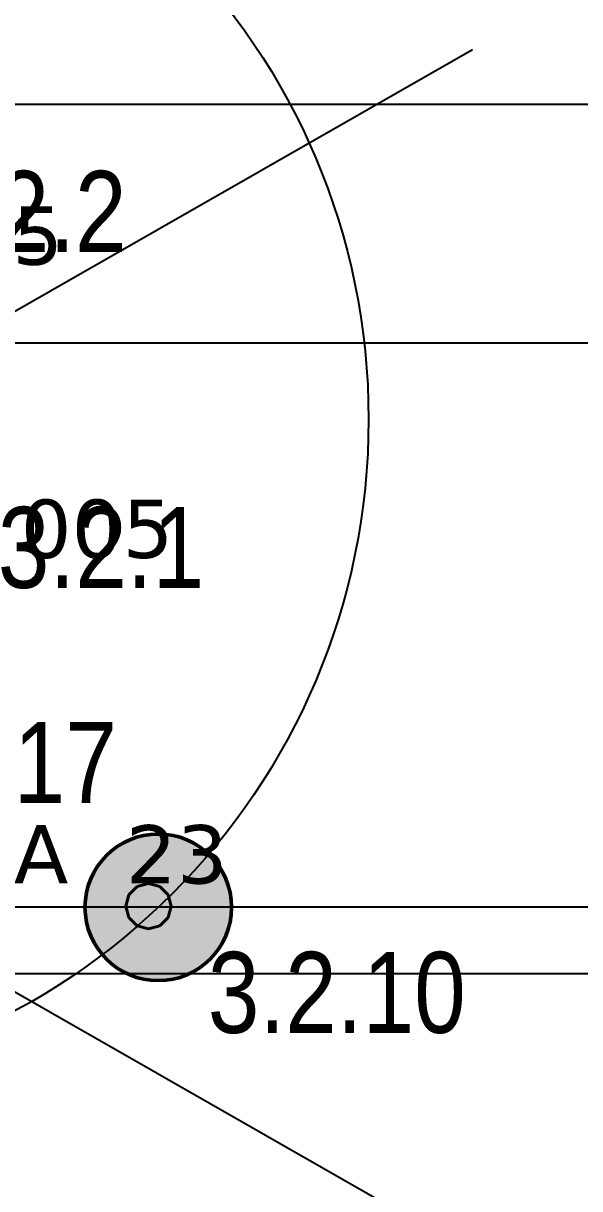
# Model space of a CAD drawing. Header units: millimetres. Extents: x -243740 to 150609, y -473655 to -165121.
# Drawn here: x -213426 to -211709, y -378852 to -375255 of the extents above; entities that cross this region are included whole.
import ezdxf
from ezdxf.enums import TextEntityAlignment as Align

# ---------------------------------------------------------------- set-up
doc = ezdxf.new("R2010")
doc.units = ezdxf.units.MM
doc.layers.add('_HMI', color=6, linetype='Continuous')
doc.layers.add('_Гр.ЩД-1А.5.9.I2.2', color=6, linetype='Continuous')
doc.layers.add('_освещение_dali', color=3, linetype='Continuous', lineweight=50)
doc.layers.add('DLX_FL2_LUM 5', color=5, linetype='Continuous', lineweight=40)
doc.styles.get("Standard").update_dxf_attribs({"font": 'ARIALN.TTF'})
doc.styles.add('TableTextStyle', font='')
doc.styles.get('TableTextStyle').set_extended_font_data('VERDANA.TTF')
doc.linetypes.add('Truba', pattern='A,3e-05,[4,MSH_7,S=1,R=0,X=0,Y=0],-3.022072', length=3.022102)

# ---------------------------------------------------------------- blocks, each defined once
blk = doc.blocks.new('dgdg')
at = {"layer": 'DLX_FL2_LUM 5'}
for points in [[(21539.7, 19492, 0), (21565.4, 19517.6, 0)], [(21565.4, 19517.6, 0), (21539.7, 19492, 0)], [(21565.4, 19517.6, 0), (21539.7, 19492, 0)], [(21539.7, 19492, 0), (21565.4, 19517.6, 0)], [(21565.4, 19517.6, 0), (21600.4, 19527, 0)], [(21600.4, 19527, 0), (21565.4, 19517.6, 0)], [(21600.4, 19527, 0), (21565.4, 19517.6, 0)], [(21565.4, 19517.6, 0), (21600.4, 19527, 0)], [(21565.4, 19517.6, 0), (21565.4, 19517.6, 0)], [(21565.4, 19517.6, 0), (21565.4, 19517.6, 0)], [(21600.4, 19527, 0), (21600.4, 19527, 0)], [(21600.4, 19527, 0), (21635.4, 19517.6, 0)], [(21635.4, 19517.6, 0), (21600.4, 19527, 0)], [(21600.4, 19527, 0), (21600.4, 19527, 0)], [(21635.4, 19517.6, 0), (21600.4, 19527, 0)], [(21600.4, 19527, 0), (21635.4, 19517.6, 0)], [(21635.4, 19517.6, 0), (21635.4, 19517.6, 0)], [(21635.4, 19517.6, 0), (21661, 19492, 0)], [(21661, 19492, 0), (21635.4, 19517.6, 0)], [(21635.4, 19517.6, 0), (21635.4, 19517.6, 0)], [(21661, 19492, 0), (21635.4, 19517.6, 0)], [(21635.4, 19517.6, 0), (21661, 19492, 0)], [(21530.4, 19457, 0), (21539.7, 19492, 0)], [(21539.7, 19492, 0), (21530.4, 19457, 0)], [(21539.7, 19492, 0), (21530.4, 19457, 0)], [(21530.4, 19457, 0), (21539.7, 19492, 0)], [(21539.7, 19492, 0), (21539.7, 19492, 0)], [(21539.7, 19492, 0), (21539.7, 19492, 0)], [(21661, 19492, 0), (21661, 19492, 0)], [(21661, 19492, 0), (21670.4, 19457, 0)], [(21670.4, 19457, 0), (21661, 19492, 0)], [(21661, 19492, 0), (21661, 19492, 0)], [(21670.4, 19457, 0), (21661, 19492, 0)], [(21661, 19492, 0), (21670.4, 19457, 0)], [(21539.7, 19422, 0), (21530.4, 19457, 0)], [(21530.4, 19457, 0), (21530.4, 19457, 0)], [(21530.4, 19457, 0), (21539.7, 19422, 0)], [(21530.4, 19457, 0), (21530.4, 19457, 0)], [(21530.4, 19457, 0), (21539.7, 19422, 0)], [(21539.7, 19422, 0), (21530.4, 19457, 0)], [(21670.4, 19457, 0), (21661, 19422, 0)], [(21661, 19422, 0), (21670.4, 19457, 0)], [(21661, 19422, 0), (21670.4, 19457, 0)], [(21670.4, 19457, 0), (21661, 19422, 0)], [(21670.4, 19457, 0), (21670.4, 19457, 0)], [(21670.4, 19457, 0), (21670.4, 19457, 0)], [(21539.7, 19422, 0), (21539.7, 19422, 0)], [(21565.4, 19396.3, 0), (21539.7, 19422, 0)], [(21539.7, 19422, 0), (21539.7, 19422, 0)], [(21539.7, 19422, 0), (21565.4, 19396.3, 0)], [(21539.7, 19422, 0), (21565.4, 19396.3, 0)], [(21565.4, 19396.3, 0), (21539.7, 19422, 0)], [(21600.4, 19387, 0), (21565.4, 19396.3, 0)], [(21565.4, 19396.3, 0), (21565.4, 19396.3, 0)], [(21565.4, 19396.3, 0), (21600.4, 19387, 0)], [(21565.4, 19396.3, 0), (21565.4, 19396.3, 0)], [(21565.4, 19396.3, 0), (21600.4, 19387, 0)], [(21600.4, 19387, 0), (21565.4, 19396.3, 0)], [(21635.4, 19396.3, 0), (21600.4, 19387, 0)], [(21600.4, 19387, 0), (21635.4, 19396.3, 0)], [(21600.4, 19387, 0), (21635.4, 19396.3, 0)], [(21635.4, 19396.3, 0), (21600.4, 19387, 0)], [(21661, 19422, 0), (21635.4, 19396.3, 0)], [(21635.4, 19396.3, 0), (21661, 19422, 0)], [(21635.4, 19396.3, 0), (21661, 19422, 0)], [(21661, 19422, 0), (21635.4, 19396.3, 0)], [(21635.4, 19396.3, 0), (21635.4, 19396.3, 0)], [(21635.4, 19396.3, 0), (21635.4, 19396.3, 0)], [(21661, 19422, 0), (21661, 19422, 0)], [(21661, 19422, 0), (21661, 19422, 0)], [(21600.4, 19387, 0), (21600.4, 19387, 0)], [(21600.4, 19387, 0), (21600.4, 19387, 0)]]:
    blk.add_polyline3d(points, dxfattribs=at)
blk = doc.blocks.new('A$Cab2378fa')
at = {"lineweight": 25, "true_color": 0xfff5f5}
h = blk.add_hatch(color=7, dxfattribs=at)
h.dxf.hatch_style = 1
h.paths.add_polyline_path([(0, 0), (-141.6, -170.3, 0.174923), (3, -222.4, 0.197808), (162.3, -156.8)])
h.paths.add_polyline_path([(-163.2, 157.6), (0, 0), (147.8, 177.8, 0.175398), (3, 230.2, 0.209014)])
at = {"lineweight": 25}
h = blk.add_hatch(color=0, dxfattribs=at)
h.paths.add_polyline_path([(162.3, -156.8, 0.442338), (147.8, 177.8), (0, 0)])
h.paths.add_polyline_path([(-141.6, -170.3), (0, 0), (-163.2, 157.6, 0.430096)])
blk.add_circle((3, 3.9), 226.3)

msp = doc.modelspace()

# ---------------------------------------------------------------- linework, layer by layer
at = {"layer": '_HMI', "ltscale": 100}
for points in [[(-217273.7, -375504.8), (-211238.1, -375504.8), (-211238.1, -386658.7), (-150051.6, -386658.7), (-150051.6, -393664.8)], [(-223976.7, -377737.2), (-223976.7, -378188.3), (-211259.5, -378188.3), (-211238.1, -386658.7), (-150051.6, -386658.7), (-150051.6, -393664.8)]]:
    msp.add_lwpolyline(points, dxfattribs=at)
at = {"layer": '_Гр.ЩД-1А.5.9.I2.2', "ltscale": 100}
msp.add_lwpolyline([(-211259.5, -377983.7), (-212970.6, -377983.7), (-213631.2, -377983.7), (-214291.8, -377983.7), (-214951.5, -377980.3), (-215612.1, -377980.3), (-216272.7, -377980.3), (-216933.3, -377980.3), (-217593.9, -377980.3), (-217663.1, -377980.3), (-217663.1, -377337.3), (-217663.1, -376662.2), (-217663.1, -376005.8), (-215290, -377195), (-215290, -376855), (-214547.9, -376699.1), (-213692.5, -377164.7), (-214018.4, -376241.9), (-211624.6, -376241.9)], dxfattribs=at)
at = {"layer": 'Defpoints', "color": 251, "ltscale": 100, "true_color": 0x636466}
for points in [[(-212040, -375337.2), (-218540, -379052.8)], [(-212040, -379052.8), (-218540, -375337.2)]]:
    msp.add_lwpolyline(points, dxfattribs=at)
at = {"layer": 'Defpoints', "color": 3, "ltscale": 100}
msp.add_circle((-214432.7, -376477.7), 2072, dxfattribs=at)

# ---------------------------------------------------------------- block references
at = {"layer": '_освещение_dali', "color": 5, "ltscale": 100}
msp.add_blockref('A$Cab2378fa', (-213012.7, -377987.7), dxfattribs=at)
at = {"layer": 'Defpoints', "linetype": 'Truba'}
msp.add_blockref('dgdg', (-234640, -397437.2), dxfattribs=at)

# ---------------------------------------------------------------- texts
at = {"layer": '_Гр.ЩД-1А.5.9.I2.2', "ltscale": 100}
for s, p in [('3.2.2', (-213426.2, -376035.9)), ('3.2.1', (-213186.5, -377073)), ('3.2.17', (-213535.8, -377736.8)), ('3.2.10', (-212458.7, -378446.5))]:
    msp.add_text(s, height=250, dxfattribs=at).set_placement(p, align=Align.BOTTOM_CENTER)
at = {"layer": '_освещение_dali', "color": 71, "true_color": 0xc4e280, "style": 'TableTextStyle'}
for s, p in [('005', (-213774.5, -376000.2)), ('005', (-213434.5, -376905.2)), ('23А', (-213770.3, -377910.2)), ('23', (-213109.7, -377910.2))]:
    msp.add_text(s, height=180, dxfattribs=at).set_placement(p)

doc.saveas('drawing.dxf')
